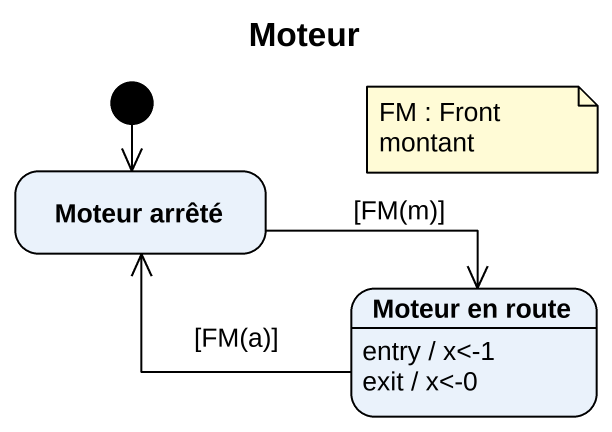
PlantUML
@startuml
title Moteur
hide empty description
state "Moteur arrêté" as Moteur_arrêté
state "Moteur en route" as Moteur_en_route
Moteur_en_route : entry / x<-1
Moteur_en_route : exit / x<-0
[*] --> Moteur_arrêté
Moteur_arrêté -right-> Moteur_en_route : [FM(m)]
Moteur_en_route -left-> Moteur_arrêté : [FM(a)]
note as N1
  FM : Front montant
end note
@enduml
